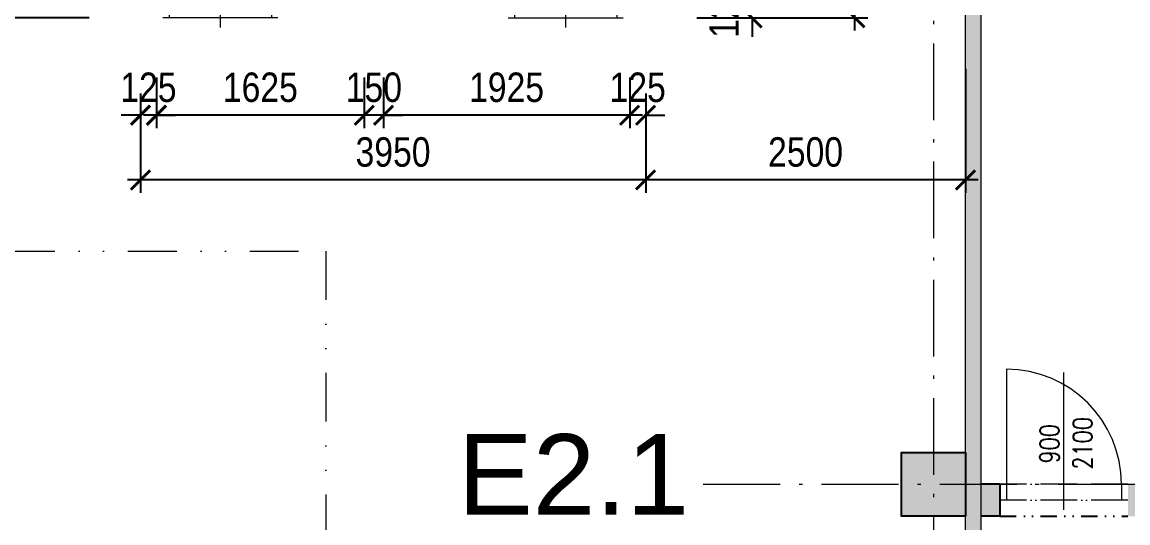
# Model space of a CAD drawing. Header units: millimetres. Extents: x 325046 to 1268204, y 1875583 to 2761998.
# Drawn here: x 902954 to 911599, y 2582591 to 2586509 of the extents above; entities that cross this region are included whole.
import ezdxf
from ezdxf.enums import TextEntityAlignment as Align

# ---------------------------------------------------------------- set-up
doc = ezdxf.new("R2010")
doc.units = ezdxf.units.MM
doc.header["$LTSCALE"] = 100
doc.header["$PDMODE"] = 65
for name, pattern in [('ACAD_ISO05W100', [33, 24, -3, 0, -3, 0, -3]), ('ACAD_ISO10W100', [18.5, 12, -3, 0.5, -3]), ('DIVIDE', [31.75, 12.7, -6.35, 0, -6.35, 0, -6.35])]:
    doc.linetypes.add(name, pattern=pattern)
for name, color, linetype, lineweight, true_color in [('DVEŘE - POPIS', 7, 'Continuous', 5, 0x008a22), ('otvory', 7, 'Continuous', 20, 0xb30000), ('Světlíky', 7, 'DIVIDE', 15, 0xf81696), ('Šrafy - VÝPLŇ', 7, 'Continuous', 15, 0x9b9908)]:
    doc.layers.add(name, color=color, linetype=linetype, lineweight=lineweight, true_color=true_color)
for name, color, linetype in [('kóty 100', 5, 'Continuous'), ('NRŘ', 6, 'DIVIDE'), ('PŘÍČKY - ZDĚNÉ', 4, 'Continuous'), ('ŽB- SLOUPY', 3, 'Continuous')]:
    doc.layers.add(name, color=color, linetype=linetype)
for name, color, linetype, lineweight in [('Objekty - osy', 5, 'ACAD_ISO10W100', 20), ('OBVODOVÝ PLÁŠŤ', 2, 'Continuous', 9), ('ŠRAF-YTONG', 54, 'Continuous', 9), ('ŽB - Šraf-prefa', 253, 'Continuous', 13)]:
    doc.layers.add(name, color=color, linetype=linetype, lineweight=lineweight)
doc.layers.add('Popis OS', color=7, linetype='Continuous', true_color=0xbd0a5d)
doc.styles.add('ARIAL NARROW', font='ARIALN.TTF')
doc.styles.add('ARIL-TENKÝ', font='arial.ttf')
doc.styles.add('FSIMPLEX', font='simplex.shx')
doc.dimstyles.new('100', dxfattribs={"dimscale": 100, "dimtxt": 2.3, "dimasz": 1.5, "dimexe": 1, "dimexo": 4, "dimgap": 1, "dimtad": 1, "dimdec": 0, "dimzin": 0, "dimdsep": 46, "dimtxsty": 'ARIAL NARROW', "dimblk": 'ARCHTICK', "dimcen": 4, "dimdle": 1, "dimclrd": 256, "dimclre": 256, "dimclrt": 7, "dimadec": 0, "dimazin": 0, "dimtfac": 1, "dimtdec": 0, "dimtix": 1, "dimtofl": 0, "dimtmove": 0, "dimatfit": 2, "dimldrblk": 'OBLIQUE', "dimfxl": 1, "dimtolj": 1, "dimtzin": 0, "dimlwd": -1, "dimlwe": -1, "dimarcsym": 1})

# ---------------------------------------------------------------- blocks, each defined once
blk = doc.blocks.new('A$C4B54234D')
at = {"layer": 'otvory', "linetype": 'DIVIDE', "ltscale": 8}
for p, q in [((873.7, 900), (873.7, 0)), ((998.7, 900), (998.7, 0))]:
    blk.add_line(p, q, dxfattribs=at)
at = {"layer": 'otvory'}
for p, q in [((873.7, 850), (998.7, 850)), ((73.7, 50), (998.7, 50))]:
    blk.add_line(p, q, dxfattribs=at)
at = {"layer": 'otvory', "ltscale": 2, "transparency": 33554687}
blk.add_line((1073.7, 450), (0, 450), dxfattribs=at)
blk.add_arc((873.7, 50), 800, 90, 180, dxfattribs=at)
blk = doc.blocks.new('_ARCHTICK')
at = {"color": 0, "linetype": 'ByBlock', "const_width": 0.15}
blk.add_lwpolyline([(-0.5, -0.5), (0.5, 0.5)], dxfattribs=at)
blk = doc.blocks.new('*D613')
at = {"layer": 'Defpoints', "color": 0, "ltscale": 100, "transparency": 16777216}
for p in [(910328.7, 2586542.7), (907828.7, 2586350.3), (907828.7, 2585274)]:
    blk.add_point(p, dxfattribs=at)
at = {"layer": 'kóty 100', "ltscale": 100, "transparency": 16777216}
for p, q in [((910328.7, 2586142.7), (910328.7, 2585174)), ((907828.7, 2585950.3), (907828.7, 2585174)), ((910428.7, 2585274), (907728.7, 2585274))]:
    blk.add_line(p, q, dxfattribs=at)
at = {"layer": 'kóty 100', "ltscale": 100, "transparency": 16777216, "xscale": 150, "yscale": 150, "zscale": 150, "rotation": 180}
blk.add_blockref('_ARCHTICK', (907828.7, 2585274), dxfattribs=at)
at = {"layer": 'kóty 100', "ltscale": 100, "transparency": 16777216, "xscale": 150, "yscale": 150, "zscale": 150}
blk.add_blockref('_ARCHTICK', (910328.7, 2585274), dxfattribs=at)
at = {"layer": 'kóty 100', "color": 7, "ltscale": 100, "transparency": 16777216, "insert": (909078.7, 2585491.4), "char_height": 230, "attachment_point": 5, "style": 'ARIAL NARROW'}
blk.add_mtext('\\A1;2500', dxfattribs=at)
blk = doc.blocks.new('_Oblique')
at = {"color": 0, "lineweight": -2}
blk.add_line((-0.5, -0.5), (0.5, 0.5), dxfattribs=at)
blk = doc.blocks.new('*D614')
at = {"layer": 'Defpoints', "color": 0, "ltscale": 100, "transparency": 16777216}
for p in [(903878.7, 2586350.3), (907828.7, 2586350.3), (903878.7, 2585274)]:
    blk.add_point(p, dxfattribs=at)
at = {"layer": 'kóty 100', "ltscale": 100, "transparency": 16777216}
for p, q in [((903878.7, 2585950.3), (903878.7, 2585174)), ((907828.7, 2585950.3), (907828.7, 2585174)), ((907928.7, 2585274), (903778.7, 2585274))]:
    blk.add_line(p, q, dxfattribs=at)
at = {"layer": 'kóty 100', "ltscale": 100, "transparency": 16777216, "xscale": 150, "yscale": 150, "zscale": 150, "rotation": 180}
blk.add_blockref('_ARCHTICK', (903878.7, 2585274), dxfattribs=at)
at = {"layer": 'kóty 100', "ltscale": 100, "transparency": 16777216, "xscale": 150, "yscale": 150, "zscale": 150}
blk.add_blockref('_ARCHTICK', (907828.7, 2585274), dxfattribs=at)
at = {"layer": 'kóty 100', "color": 7, "ltscale": 100, "transparency": 16777216, "insert": (905853.7, 2585491.4), "char_height": 230, "attachment_point": 5, "style": 'ARIAL NARROW'}
blk.add_mtext('\\A1;3950', dxfattribs=at)
blk = doc.blocks.new('*D615')
at = {"layer": 'Defpoints', "color": 0, "ltscale": 100, "transparency": 16777216}
for p in [(902312.6, 2591087.7), (904278.7, 2591087.7), (903878.7, 2586542.7)]:
    blk.add_point(p, dxfattribs=at)
at = {"layer": 'kóty 100', "ltscale": 100, "transparency": 16777216}
for p, q in [((902312.6, 2586442.7), (902312.6, 2591187.7)), ((903878.7, 2591087.7), (902212.6, 2591087.7)), ((903478.7, 2586542.7), (902212.6, 2586542.7))]:
    blk.add_line(p, q, dxfattribs=at)
at = {"layer": 'kóty 100', "ltscale": 100, "transparency": 16777216, "xscale": 150, "yscale": 150, "zscale": 150}
for p, rotation in [((902312.6, 2591087.7), 90), ((902312.6, 2586542.7), 270)]:
    blk.add_blockref('_ARCHTICK', p, dxfattribs=dict(at, rotation=rotation))
at = {"layer": 'kóty 100', "color": 7, "ltscale": 100, "transparency": 16777216, "insert": (902095.6, 2588815.2), "char_height": 230, "attachment_point": 5, "rotation": 90, "style": 'ARIAL NARROW'}
blk.add_mtext('\\A1;4545', dxfattribs=at)
blk = doc.blocks.new('*D616')
at = {"layer": 'Defpoints', "color": 0, "ltscale": 100, "transparency": 16777216}
for p in [(907703.7, 2586475.3), (907828.7, 2586350.3), (907703.7, 2585780.2)]:
    blk.add_point(p, dxfattribs=at)
at = {"layer": 'kóty 100', "ltscale": 100, "transparency": 16777216}
for p, q in [((907703.7, 2586075.3), (907703.7, 2585680.2)), ((907828.7, 2585950.3), (907828.7, 2585680.2)), ((907703.7, 2585780.2), (907553.7, 2585780.2)), ((907828.7, 2585780.2), (907978.7, 2585780.2))]:
    blk.add_line(p, q, dxfattribs=at)
at = {"layer": 'kóty 100', "ltscale": 100, "transparency": 16777216, "xscale": 150, "yscale": 150, "zscale": 150}
blk.add_blockref('_ARCHTICK', (907703.7, 2585780.2), dxfattribs=at)
at = {"layer": 'kóty 100', "ltscale": 100, "transparency": 16777216, "xscale": 150, "yscale": 150, "zscale": 150, "rotation": 180}
blk.add_blockref('_ARCHTICK', (907828.7, 2585780.2), dxfattribs=at)
at = {"layer": 'kóty 100', "color": 7, "ltscale": 100, "transparency": 16777216, "insert": (907766.2, 2585997.6), "char_height": 230, "attachment_point": 5, "style": 'ARIAL NARROW'}
blk.add_mtext('\\A1;125', dxfattribs=at)
blk = doc.blocks.new('*D617')
at = {"layer": 'Defpoints', "color": 0, "ltscale": 100, "transparency": 16777216}
for p in [(905778.7, 2586475.3), (907703.7, 2586475.3), (905778.7, 2585780.2)]:
    blk.add_point(p, dxfattribs=at)
at = {"layer": 'kóty 100', "ltscale": 100, "transparency": 16777216}
for p, q in [((905778.7, 2586075.3), (905778.7, 2585680.2)), ((907703.7, 2586075.3), (907703.7, 2585680.2)), ((907803.7, 2585780.2), (905678.7, 2585780.2))]:
    blk.add_line(p, q, dxfattribs=at)
at = {"layer": 'kóty 100', "ltscale": 100, "transparency": 16777216, "xscale": 150, "yscale": 150, "zscale": 150, "rotation": 180}
blk.add_blockref('_ARCHTICK', (905778.7, 2585780.2), dxfattribs=at)
at = {"layer": 'kóty 100', "ltscale": 100, "transparency": 16777216, "xscale": 150, "yscale": 150, "zscale": 150}
blk.add_blockref('_ARCHTICK', (907703.7, 2585780.2), dxfattribs=at)
at = {"layer": 'kóty 100', "color": 7, "ltscale": 100, "transparency": 16777216, "insert": (906741.2, 2585997.6), "char_height": 230, "attachment_point": 5, "style": 'ARIAL NARROW'}
blk.add_mtext('\\A1;1925', dxfattribs=at)
blk = doc.blocks.new('*D618')
at = {"layer": 'Defpoints', "color": 0, "ltscale": 100, "transparency": 16777216}
for p in [(905628.7, 2586475.3), (905778.7, 2586475.3), (905628.7, 2585780.2)]:
    blk.add_point(p, dxfattribs=at)
at = {"layer": 'kóty 100', "ltscale": 100, "transparency": 16777216}
for p, q in [((905628.7, 2586075.3), (905628.7, 2585680.2)), ((905778.7, 2586075.3), (905778.7, 2585680.2)), ((905628.7, 2585780.2), (905478.7, 2585780.2)), ((905778.7, 2585780.2), (905928.7, 2585780.2))]:
    blk.add_line(p, q, dxfattribs=at)
at = {"layer": 'kóty 100', "ltscale": 100, "transparency": 16777216, "xscale": 150, "yscale": 150, "zscale": 150}
blk.add_blockref('_ARCHTICK', (905628.7, 2585780.2), dxfattribs=at)
at = {"layer": 'kóty 100', "ltscale": 100, "transparency": 16777216, "xscale": 150, "yscale": 150, "zscale": 150, "rotation": 180}
blk.add_blockref('_ARCHTICK', (905778.7, 2585780.2), dxfattribs=at)
at = {"layer": 'kóty 100', "color": 7, "ltscale": 100, "transparency": 16777216, "insert": (905703.7, 2585997.6), "char_height": 230, "attachment_point": 5, "style": 'ARIAL NARROW'}
blk.add_mtext('\\A1;150', dxfattribs=at)
blk = doc.blocks.new('*D619')
at = {"layer": 'Defpoints', "color": 0, "ltscale": 100, "transparency": 16777216}
for p in [(904003.7, 2586475.3), (905628.7, 2586475.3), (904003.7, 2585780.2)]:
    blk.add_point(p, dxfattribs=at)
at = {"layer": 'kóty 100', "ltscale": 100, "transparency": 16777216}
for p, q in [((904003.7, 2586075.3), (904003.7, 2585680.2)), ((905628.7, 2586075.3), (905628.7, 2585680.2)), ((905728.7, 2585780.2), (903903.7, 2585780.2))]:
    blk.add_line(p, q, dxfattribs=at)
at = {"layer": 'kóty 100', "ltscale": 100, "transparency": 16777216, "xscale": 150, "yscale": 150, "zscale": 150, "rotation": 180}
blk.add_blockref('_ARCHTICK', (904003.7, 2585780.2), dxfattribs=at)
at = {"layer": 'kóty 100', "ltscale": 100, "transparency": 16777216, "xscale": 150, "yscale": 150, "zscale": 150}
blk.add_blockref('_ARCHTICK', (905628.7, 2585780.2), dxfattribs=at)
at = {"layer": 'kóty 100', "color": 7, "ltscale": 100, "transparency": 16777216, "insert": (904816.2, 2585997.6), "char_height": 230, "attachment_point": 5, "style": 'ARIAL NARROW'}
blk.add_mtext('\\A1;1625', dxfattribs=at)
blk = doc.blocks.new('*D620')
at = {"layer": 'Defpoints', "color": 0, "ltscale": 100, "transparency": 16777216}
for p in [(904003.7, 2586475.3), (903878.7, 2586350.3), (903878.7, 2585780.2)]:
    blk.add_point(p, dxfattribs=at)
at = {"layer": 'kóty 100', "ltscale": 100, "transparency": 16777216}
for p, q in [((904003.7, 2586075.3), (904003.7, 2585680.2)), ((903878.7, 2585950.3), (903878.7, 2585680.2)), ((903878.7, 2585780.2), (903728.7, 2585780.2)), ((904003.7, 2585780.2), (904153.7, 2585780.2))]:
    blk.add_line(p, q, dxfattribs=at)
at = {"layer": 'kóty 100', "ltscale": 100, "transparency": 16777216, "xscale": 150, "yscale": 150, "zscale": 150}
blk.add_blockref('_ARCHTICK', (903878.7, 2585780.2), dxfattribs=at)
at = {"layer": 'kóty 100', "ltscale": 100, "transparency": 16777216, "xscale": 150, "yscale": 150, "zscale": 150, "rotation": 180}
blk.add_blockref('_ARCHTICK', (904003.7, 2585780.2), dxfattribs=at)
at = {"layer": 'kóty 100', "color": 7, "ltscale": 100, "transparency": 16777216, "insert": (903941.2, 2585997.6), "char_height": 230, "attachment_point": 5, "style": 'ARIAL NARROW'}
blk.add_mtext('\\A1;125', dxfattribs=at)
blk = doc.blocks.new('*D621')
at = {"layer": 'Defpoints', "color": 0, "ltscale": 100, "transparency": 16777216}
for p in [(907828.7, 2591242.7), (909465.1, 2591242.7), (907828.7, 2586542.7)]:
    blk.add_point(p, dxfattribs=at)
at = {"layer": 'kóty 100', "ltscale": 100, "transparency": 16777216}
for p, q in [((909465.1, 2586442.7), (909465.1, 2591342.7)), ((908228.7, 2591242.7), (909565.1, 2591242.7)), ((908228.7, 2586542.7), (909565.1, 2586542.7))]:
    blk.add_line(p, q, dxfattribs=at)
at = {"layer": 'kóty 100', "ltscale": 100, "transparency": 16777216, "xscale": 150, "yscale": 150, "zscale": 150}
for p, rotation in [((909465.1, 2591242.7), 90), ((909465.1, 2586542.7), 270)]:
    blk.add_blockref('_ARCHTICK', p, dxfattribs=dict(at, rotation=rotation))
at = {"layer": 'kóty 100', "color": 7, "ltscale": 100, "transparency": 16777216, "insert": (909247.7, 2588892.7), "char_height": 230, "attachment_point": 5, "rotation": 90, "style": 'ARIAL NARROW'}
blk.add_mtext('\\A1;4700', dxfattribs=at)
blk = doc.blocks.new('*D841')
at = {"layer": 'Defpoints', "color": 0, "ltscale": 100, "transparency": 16777216}
for p in [(907703.7, 2586667.7), (907828.7, 2586542.7), (908660.3, 2586542.7)]:
    blk.add_point(p, dxfattribs=at)
at = {"layer": 'kóty 100', "ltscale": 100, "transparency": 16777216}
for p, q in [((908660.3, 2586667.7), (908660.3, 2586817.7)), ((908103.7, 2586667.7), (908760.3, 2586667.7)), ((908228.7, 2586542.7), (908760.3, 2586542.7)), ((908660.3, 2586542.7), (908660.3, 2586392.7))]:
    blk.add_line(p, q, dxfattribs=at)
at = {"layer": 'kóty 100', "ltscale": 100, "transparency": 16777216, "xscale": 150, "yscale": 150, "zscale": 150}
for p, rotation in [((908660.3, 2586667.7), 270), ((908660.3, 2586542.7), 90)]:
    blk.add_blockref('_ARCHTICK', p, dxfattribs=dict(at, rotation=rotation))
at = {"layer": 'kóty 100', "color": 7, "ltscale": 100, "transparency": 16777216, "insert": (908442.8, 2586605.2), "char_height": 230, "attachment_point": 5, "rotation": 90, "style": 'ARIAL NARROW'}
blk.add_mtext('\\A1;125', dxfattribs=at)
blk = doc.blocks.new('A$C2EF056AC')
at = {"layer": 'otvory', "linetype": 'ACAD_ISO05W100', "ltscale": 0.12}
for p, q in [((900, 1000), (900, 0)), ((1025, 1000), (1025, 0))]:
    blk.add_line(p, q, dxfattribs=at)
at = {"layer": 'otvory'}
for p, q in [((900, 950), (1025, 950)), ((0, 50), (1025, 50))]:
    blk.add_line(p, q, dxfattribs=at)
at = {"layer": 'otvory', "ltscale": 2, "transparency": 33554687}
blk.add_line((1099, 500), (25.4, 500), dxfattribs=at)
blk.add_arc((900, 50), 900, 90, 180, dxfattribs=at)

msp = doc.modelspace()

# ---------------------------------------------------------------- hatches: boundary and pattern name
at = {"layer": 'ŠRAF-YTONG', "linetype": 'ByBlock', "ltscale": 100, "true_color": 0x919191}
h = msp.add_hatch(color=252, dxfattribs=at)
h.dxf.hatch_style = 1
h.paths.add_polyline_path([(946078.7, 2589842.7), (946328.7, 2589842.7), (946328.7, 2590642.7), (946078.7, 2590642.7)])
h.paths.add_polyline_path([(946328.7, 2588842.7), (946078.7, 2588842.7), (946078.7, 2587667.6), (946328.7, 2587667.6)])
h.paths.add_polyline_path([(946328.7, 2586767.6), (946078.7, 2586767.6), (946078.7, 2583142.7), (946328.7, 2583142.7)])
h.paths.add_polyline_path([(945578.7, 2582892.7), (945578.7, 2582642.7), (945828.7, 2582642.7), (945828.7, 2582892.7)])
h.paths.add_polyline_path([(944828.7, 2582642.7), (944828.7, 2582892.7), (944578.7, 2582892.7), (944578.7, 2582642.7)])
h.paths.add_polyline_path([(938908.7, 2582892.7), (938908.7, 2582642.7), (943578.7, 2582642.7), (943578.7, 2582892.7)])
h.paths.add_polyline_path([(937908.7, 2582642.7), (937908.7, 2582892.7), (934328.7, 2582892.7), (934328.7, 2582642.7)])
h.paths.add_polyline_path([(933578.7, 2582892.7), (933578.7, 2582642.7), (933828.7, 2582642.7), (933828.7, 2582892.7)])
h.paths.add_polyline_path([(927903.7, 2582892.7), (927903.7, 2582642.7), (932578.7, 2582642.7), (932578.7, 2582892.7)])
h.paths.add_polyline_path([(927003.7, 2582642.7), (927003.7, 2582892.7), (922328.7, 2582892.7), (922328.7, 2582642.7)])
h.paths.add_polyline_path([(921828.7, 2582642.7), (921828.7, 2582892.7), (917153.7, 2582892.7), (917153.7, 2582642.7)])
h.paths.add_polyline_path([(916253.7, 2582642.7), (916253.7, 2582892.7), (911598.7, 2582892.7), (911598.7, 2582642.7), (911828.7, 2582642.7)])
h.paths.add_polyline_path([(910448.7, 2582642.7), (910598.7, 2582642.7), (910598.7, 2582892.7), (910448.7, 2582892.7)])
at = {"layer": 'Šrafy - VÝPLŇ', "linetype": 'ByBlock', "ltscale": 100}
h = msp.add_hatch(color=256, dxfattribs=at)
h.dxf.hatch_style = 1
h.paths.add_polyline_path([(910328.7, 2470542.7), (910328.7, 2591242.7), (910448.7, 2591242.7), (910448.7, 2470542.7)])
at = {"layer": 'ŽB - Šraf-prefa', "ltscale": 100}
h = msp.add_hatch(color=256, dxfattribs=at)
h.dxf.hatch_style = 1
h.paths.add_polyline_path([(910328.7, 2583142.7), (909828.7, 2583142.7), (909828.7, 2582642.7), (910328.7, 2582642.7)])

# ---------------------------------------------------------------- linework, layer by layer
at = {"layer": 'NRŘ', "ltscale": 0.1}
msp.add_line((910598.7, 2582642.7), (911598.7, 2582642.7), dxfattribs=at)
at = {"layer": 'Objekty - osy', "ltscale": 0.5}
for points in [[(910078.7, 2591892.7), (910078.7, 2469892.7)], [(908279.2, 2582892.7), (947078.7, 2582892.7)]]:
    msp.add_lwpolyline(points, dxfattribs=at)
at = {"layer": 'OBVODOVÝ PLÁŠŤ'}
msp.add_lwpolyline([(910328.7, 2470542.7), (910328.7, 2591242.7), (910448.7, 2591242.7), (910448.7, 2470542.7), (910328.7, 2470542.7)], dxfattribs=at)
at = {"layer": 'PŘÍČKY - ZDĚNÉ', "ltscale": 100}
for p, q in [((910598.7, 2582892.7), (910448.7, 2582892.7)), ((910598.7, 2582642.7), (910448.7, 2582642.7))]:
    msp.add_line(p, q, dxfattribs=at)
at = {"layer": 'PŘÍČKY - ZDĚNÉ'}
msp.add_line((910598.7, 2582892.7), (910598.7, 2582642.7), dxfattribs=at)
at = {"layer": 'Světlíky', "ltscale": 0.3}
msp.add_lwpolyline([(902828.7, 2584717.7), (905328.7, 2584717.7), (905328.7, 2579067.7), (902828.7, 2579067.7)], close=True, dxfattribs=at)
at = {"layer": 'ŽB- SLOUPY'}
msp.add_lwpolyline([(910328.7, 2582642.7), (909828.7, 2582642.7), (909828.7, 2583142.7), (910328.7, 2583142.7)], close=True, dxfattribs=at)

# ---------------------------------------------------------------- block references
at = {"layer": 'otvory', "rotation": 270}
msp.add_blockref('A$C4B54234D', (904053.7, 2587541.4), dxfattribs=at)
at = {"layer": 'otvory', "xscale": -1, "rotation": 90}
msp.add_blockref('A$C4B54234D', (907653.7, 2587541.4), dxfattribs=at)
at = {"layer": 'otvory', "ltscale": 100, "rotation": 270}
msp.add_blockref('A$C2EF056AC', (910598.6, 2583792.7), dxfattribs=at)

# ---------------------------------------------------------------- texts
at = {"layer": 'DVEŘE - POPIS', "style": 'FSIMPLEX', "width": 0.8}
for s, p in [('2100', (911319.7, 2583007.5)), ('900', (911061.5, 2583055.2))]:
    msp.add_text(s, height=150, rotation=90, dxfattribs=at).set_placement(p)
at = {"layer": 'Popis OS', "linetype": 'ByBlock', "style": 'ARIL-TENKÝ'}
msp.add_text('E2.1', height=630, dxfattribs=at).set_placement((907263.7, 2582970.2), align=Align.MIDDLE_CENTER)

# ---------------------------------------------------------------- dimensions: what is measured, and where the dimension line sits
at = {"layer": 'kóty 100', "ltscale": 100}
for base, p1, p2, picture, middle in [((909465.1, 2591242.7), (907828.7, 2586542.7), (907828.7, 2591242.7), '*D621', (909247.7, 2588892.7)), ((902312.6, 2591087.7), (903878.7, 2586542.7), (904278.7, 2591087.7), '*D615', (902095.6, 2588815.2))]:
    dim = msp.add_linear_dim(base=base, p1=p1, p2=p2, angle=90, dimstyle='100', dxfattribs=at)
    dim.commit()
    dim.dimension.update_dxf_attribs({"geometry": picture, "text_midpoint": middle})
dim = msp.add_linear_dim(base=(908660.3, 2586542.7), p1=(907703.7, 2586667.7), p2=(907828.7, 2586542.7), angle=90, dimstyle='100', override={"dimtmove": 1}, dxfattribs=at)
dim.commit()
dim.dimension.update_dxf_attribs({"geometry": '*D841', "text_midpoint": (908442.8, 2586605.2)})
for base, p1, p2, picture, middle in [((907828.7, 2585274), (910328.7, 2586542.7), (907828.7, 2586350.3), '*D613', (909078.7, 2585491.4)), ((907703.7, 2585780.2), (907828.7, 2586350.3), (907703.7, 2586475.3), '*D616', (907766.2, 2585997.6))]:
    dim = msp.add_linear_dim(base=base, p1=p1, p2=p2, dimstyle='100', dxfattribs=at)
    dim.commit()
    dim.dimension.update_dxf_attribs({"geometry": picture, "text_midpoint": middle})
for base, p1, p2, picture, middle in [((903878.7, 2585780.2), (904003.7, 2586475.3), (903878.7, 2586350.3), '*D620', (903941.2, 2585997.6)), ((904003.7, 2585780.2), (905628.7, 2586475.3), (904003.7, 2586475.3), '*D619', (904816.2, 2585997.6)), ((905628.7, 2585780.2), (905778.7, 2586475.3), (905628.7, 2586475.3), '*D618', (905703.7, 2585997.6)), ((905778.7, 2585780.2), (907703.7, 2586475.3), (905778.7, 2586475.3), '*D617', (906741.2, 2585997.6)), ((903878.7, 2585274), (907828.7, 2586350.3), (903878.7, 2586350.3), '*D614', (905853.7, 2585491.4))]:
    dim = msp.add_linear_dim(base=base, p1=p1, p2=p2, dimstyle='100', override={"dimtmove": 1}, dxfattribs=at)
    dim.commit()
    dim.dimension.update_dxf_attribs({"geometry": picture, "text_midpoint": middle})

doc.saveas('drawing.dxf')
